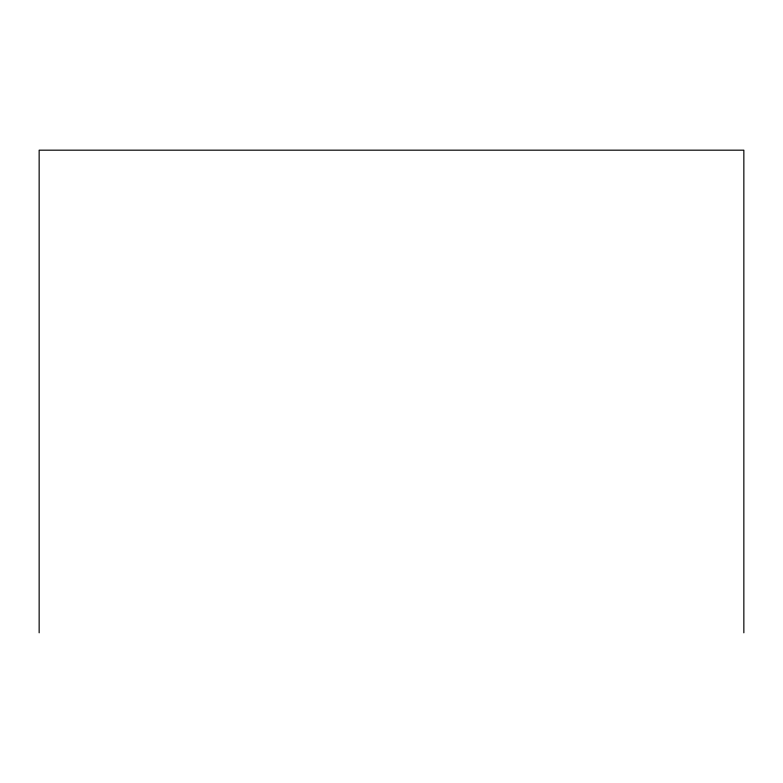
<?xml version="1.0" encoding="UTF-8"?>
<svg xmlns="http://www.w3.org/2000/svg" width="783" height="783" viewBox="0 0 783 783"><rect width="100%" height="100%" fill="white"/><g stroke="black" fill="none" stroke-linecap="round" stroke-linejoin="round"><path stroke-width="1.17" d="M743.85 632.821L743.85 150.179L39.15 150.179L39.15 632.821"/></g></svg>
